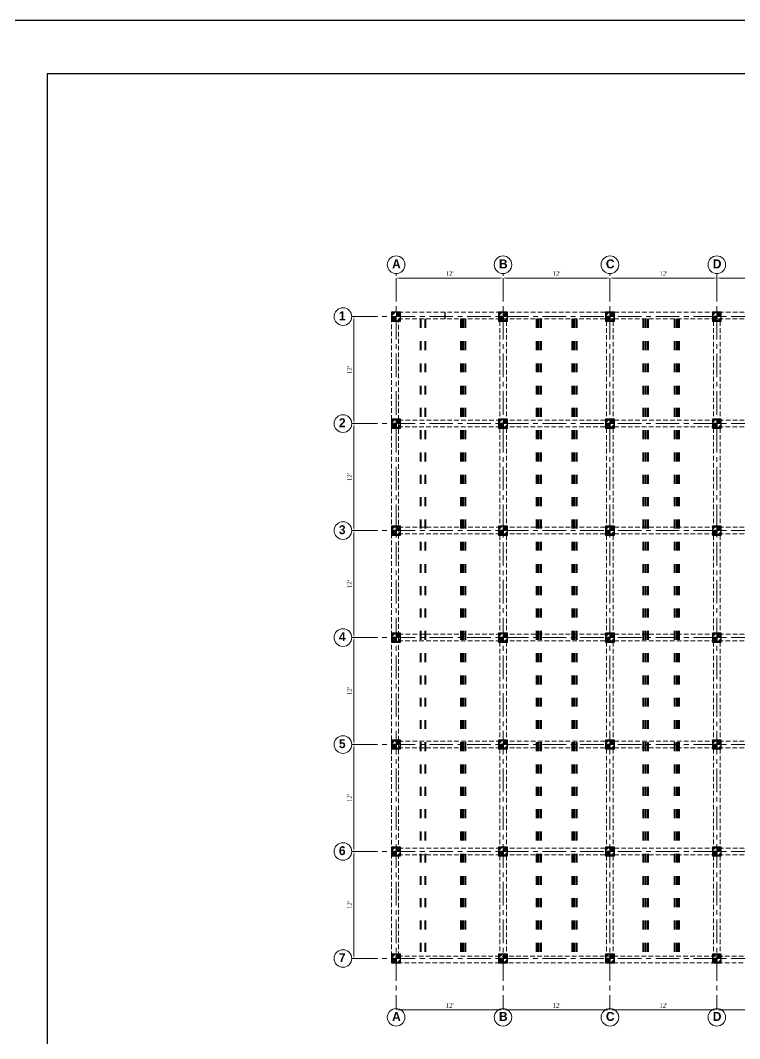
# Model space of a CAD drawing. Extents: x -2338379 to 930990, y -818978 to 106940.
# Drawn here: x 406830 to 407799, y -204337 to -202966 of the extents above; entities that cross this region are included whole.
import ezdxf

# ---------------------------------------------------------------- set-up
doc = ezdxf.new("R2010")
doc.units = 0
doc.header["$MEASUREMENT"] = 0
doc.header["$PDMODE"] = 34
for name, pattern in [('ACAD_ISO03W100', [30, 12, -18]), ('CENTER', [50.8, 31.75, -6.35, 6.35, -6.35]), ('DASHED2', [0.375, 0.25, -0.125])]:
    doc.linetypes.add(name, pattern=pattern)
doc.layers.get('0').update_dxf_attribs({"linetype": 'CONTINUOUS', "lineweight": 30})
doc.layers.get('DEFPOINTS').update_dxf_attribs({"linetype": 'CONTINUOUS'})
for name, color, linetype, lineweight in [('Center', 11, 'CENTER', 15), ('DIM', 6, 'CONTINUOUS', 20), ('DOOR&WIN', 3, 'CONTINUOUS', 18), ('Outline', 4, 'CONTINUOUS', 9), ('TEXT', 7, 'CONTINUOUS', 30)]:
    doc.layers.add(name, color=color, linetype=linetype, lineweight=lineweight)
doc.layers.add('dotline', color=113, linetype='ACAD_ISO03W100')
doc.layers.add('pillar12', color=7, linetype='CONTINUOUS')
doc.styles.get("Standard").update_dxf_attribs({"font": 'times.ttf', "height": 6})
doc.dimstyles.new('Standard$0', dxfattribs={"dimtxt": 6, "dimasz": 4, "dimexe": 3, "dimexo": 6, "dimgap": 3, "dimtad": 1, "dimdec": 1, "dimzin": 0, "dimdsep": 46, "dimlunit": 4, "dimtxsty": 'Standard', "dimcen": 0.09, "dimclrd": 6, "dimclre": 6, "dimclrt": 7, "dimadec": 0, "dimazin": 0, "dimtfac": 1, "dimtdec": 1, "dimtix": 1, "dimtofl": 0, "dimtmove": 1, "dimatfit": 3, "dimfxl": 1, "dimtolj": 1, "dimtzin": 0, "dimlwd": 18, "dimlwe": 18, "dimarcsym": 0})

# ---------------------------------------------------------------- blocks, each defined once
blk = doc.blocks.new('pill12')
h = blk.add_hatch(color=5)
h.paths.add_polyline_path([(-6, -6), (6, -6), (6, 6), (-6, 6)], flags=17)
edge = h.paths.add_edge_path(flags=17)
edge.add_line((6, 0), (-6, 0))
edge.add_line((0, 6), (0, -6))
for p, q in [((6, 0), (-6, 0)), ((0, 6), (0, -6))]:
    blk.add_line(p, q)
blk.add_lwpolyline([(-6, -6), (6, -6), (6, 6), (-6, 6)], close=True)
blk = doc.blocks.new('*D1342')
at = {"layer": 'DEFPOINTS', "color": 0, "lineweight": 30, "transparency": 16777216}
for p in [(407335.8, -203312.8), (407479.8, -203312.8), (407479.8, -203312.8)]:
    blk.add_point(p, dxfattribs=at)
at = {"layer": 'DIM', "color": 6, "lineweight": 18, "transparency": 16777216}
for p, q in [((407335.8, -203306.8), (407335.8, -203309.8)), ((407339.8, -203312.8), (407475.8, -203312.8)), ((407479.8, -203306.8), (407479.8, -203309.8))]:
    blk.add_line(p, q, dxfattribs=at)
at = {"layer": 'DIM', "color": 6, "lineweight": 30, "transparency": 16777216}
for points in [[(407339.8, -203312.1), (407339.8, -203313.5), (407335.8, -203312.8)], [(407475.8, -203312.1), (407475.8, -203313.5), (407479.8, -203312.8)]]:
    blk.add_solid(points, dxfattribs=at)
at = {"layer": 'DIM', "color": 7, "transparency": 16777216, "insert": (407407.8, -203306.8), "char_height": 6, "attachment_point": 5}
blk.add_mtext("\\A1;12'", dxfattribs=at)
blk = doc.blocks.new('*D1343')
at = {"layer": 'DEFPOINTS', "color": 0, "lineweight": 30, "transparency": 16777216}
for p in [(407479.8, -203312.8), (407623.8, -203312.8), (407623.8, -203312.8)]:
    blk.add_point(p, dxfattribs=at)
at = {"layer": 'DIM', "color": 6, "lineweight": 18, "transparency": 16777216}
for p, q in [((407479.8, -203306.8), (407479.8, -203309.8)), ((407483.8, -203312.8), (407619.8, -203312.8)), ((407623.8, -203306.8), (407623.8, -203309.8))]:
    blk.add_line(p, q, dxfattribs=at)
at = {"layer": 'DIM', "color": 6, "lineweight": 30, "transparency": 16777216}
for points in [[(407483.8, -203312.1), (407483.8, -203313.5), (407479.8, -203312.8)], [(407619.8, -203312.1), (407619.8, -203313.5), (407623.8, -203312.8)]]:
    blk.add_solid(points, dxfattribs=at)
at = {"layer": 'DIM', "color": 7, "transparency": 16777216, "insert": (407551.8, -203306.8), "char_height": 6, "attachment_point": 5}
blk.add_mtext("\\A1;12'", dxfattribs=at)
blk = doc.blocks.new('*D1344')
at = {"layer": 'DEFPOINTS', "color": 0, "lineweight": 30, "transparency": 16777216}
for p in [(407623.8, -203312.8), (407767.8, -203312.8), (407767.8, -203312.8)]:
    blk.add_point(p, dxfattribs=at)
at = {"layer": 'DIM', "color": 6, "lineweight": 18, "transparency": 16777216}
for p, q in [((407623.8, -203306.8), (407623.8, -203309.8)), ((407627.8, -203312.8), (407763.8, -203312.8)), ((407767.8, -203306.8), (407767.8, -203309.8))]:
    blk.add_line(p, q, dxfattribs=at)
at = {"layer": 'DIM', "color": 6, "lineweight": 30, "transparency": 16777216}
for points in [[(407627.8, -203312.1), (407627.8, -203313.5), (407623.8, -203312.8)], [(407763.8, -203312.1), (407763.8, -203313.5), (407767.8, -203312.8)]]:
    blk.add_solid(points, dxfattribs=at)
at = {"layer": 'DIM', "color": 7, "transparency": 16777216, "insert": (407695.8, -203306.8), "char_height": 6, "attachment_point": 5}
blk.add_mtext("\\A1;12'", dxfattribs=at)
blk = doc.blocks.new('*D1345')
at = {"color": 6, "lineweight": 18, "transparency": 16777216}
for p, q in [((407767.8, -203312.8), (407767.8, -203309.8)), ((407771.8, -203312.8), (407907.8, -203312.8)), ((407911.8, -203312.8), (407911.8, -203309.8))]:
    blk.add_line(p, q, dxfattribs=at)
at = {"color": 6, "lineweight": 30, "transparency": 16777216}
for points in [[(407771.8, -203312.1), (407771.8, -203313.5), (407767.8, -203312.8)], [(407907.8, -203312.1), (407907.8, -203313.5), (407911.8, -203312.8)]]:
    blk.add_solid(points, dxfattribs=at)
at = {"layer": 'DEFPOINTS', "color": 0, "lineweight": 30, "transparency": 16777216}
for p in [(407767.8, -203312.8), (407911.8, -203312.8), (407911.8, -203312.8)]:
    blk.add_point(p, dxfattribs=at)
at = {"color": 7, "lineweight": 30, "transparency": 16777216, "insert": (407839.8, -203306.8), "char_height": 6, "attachment_point": 5}
blk.add_mtext("\\A1;12'", dxfattribs=at)
blk = doc.blocks.new('*D1351')
at = {"color": 6, "lineweight": 18, "transparency": 16777216}
for p, q in [((407279, -203364.7), (407276, -203364.7)), ((407279, -203368.7), (407279, -203504.7)), ((407279, -203508.7), (407276, -203508.7))]:
    blk.add_line(p, q, dxfattribs=at)
at = {"color": 6, "lineweight": 30, "transparency": 16777216}
for points in [[(407278.4, -203368.7), (407279.7, -203368.7), (407279, -203364.7)], [(407278.4, -203504.7), (407279.7, -203504.7), (407279, -203508.7)]]:
    blk.add_solid(points, dxfattribs=at)
at = {"layer": 'DEFPOINTS', "color": 0, "lineweight": 30, "transparency": 16777216}
for p in [(407279, -203364.7), (407279, -203508.7), (407279, -203508.7)]:
    blk.add_point(p, dxfattribs=at)
at = {"color": 7, "lineweight": 30, "transparency": 16777216, "insert": (407273, -203436.7), "char_height": 6, "attachment_point": 5, "rotation": 90}
blk.add_mtext("\\A1;12'", dxfattribs=at)
blk = doc.blocks.new('*D1352')
at = {"color": 6, "lineweight": 18, "transparency": 16777216}
for p, q in [((407279, -203508.7), (407276, -203508.7)), ((407279, -203512.7), (407279, -203648.7)), ((407279, -203652.7), (407276, -203652.7))]:
    blk.add_line(p, q, dxfattribs=at)
at = {"color": 6, "lineweight": 30, "transparency": 16777216}
for points in [[(407278.4, -203512.7), (407279.7, -203512.7), (407279, -203508.7)], [(407278.4, -203648.7), (407279.7, -203648.7), (407279, -203652.7)]]:
    blk.add_solid(points, dxfattribs=at)
at = {"layer": 'DEFPOINTS', "color": 0, "lineweight": 30, "transparency": 16777216}
for p in [(407279, -203508.7), (407279, -203652.7), (407279, -203652.7)]:
    blk.add_point(p, dxfattribs=at)
at = {"color": 7, "lineweight": 30, "transparency": 16777216, "insert": (407273, -203580.7), "char_height": 6, "attachment_point": 5, "rotation": 90}
blk.add_mtext("\\A1;12'", dxfattribs=at)
blk = doc.blocks.new('*D1353')
at = {"color": 6, "lineweight": 18, "transparency": 16777216}
for p, q in [((407279, -203652.7), (407276, -203652.7)), ((407279, -203656.7), (407279, -203792.7)), ((407279, -203796.7), (407276, -203796.7))]:
    blk.add_line(p, q, dxfattribs=at)
at = {"color": 6, "lineweight": 30, "transparency": 16777216}
for points in [[(407278.4, -203656.7), (407279.7, -203656.7), (407279, -203652.7)], [(407278.4, -203792.7), (407279.7, -203792.7), (407279, -203796.7)]]:
    blk.add_solid(points, dxfattribs=at)
at = {"layer": 'DEFPOINTS', "color": 0, "lineweight": 30, "transparency": 16777216}
for p in [(407279, -203652.7), (407279, -203796.7), (407279, -203796.7)]:
    blk.add_point(p, dxfattribs=at)
at = {"color": 7, "lineweight": 30, "transparency": 16777216, "insert": (407273, -203724.7), "char_height": 6, "attachment_point": 5, "rotation": 90}
blk.add_mtext("\\A1;12'", dxfattribs=at)
blk = doc.blocks.new('*D1354')
at = {"color": 6, "lineweight": 18, "transparency": 16777216}
for p, q in [((407279, -203796.7), (407276, -203796.7)), ((407279, -203800.7), (407279, -203936.7)), ((407279, -203940.7), (407276, -203940.7))]:
    blk.add_line(p, q, dxfattribs=at)
at = {"color": 6, "lineweight": 30, "transparency": 16777216}
for points in [[(407278.4, -203800.7), (407279.7, -203800.7), (407279, -203796.7)], [(407278.4, -203936.7), (407279.7, -203936.7), (407279, -203940.7)]]:
    blk.add_solid(points, dxfattribs=at)
at = {"layer": 'DEFPOINTS', "color": 0, "lineweight": 30, "transparency": 16777216}
for p in [(407279, -203796.7), (407279, -203940.7), (407279, -203940.7)]:
    blk.add_point(p, dxfattribs=at)
at = {"color": 7, "lineweight": 30, "transparency": 16777216, "insert": (407273, -203868.7), "char_height": 6, "attachment_point": 5, "rotation": 90}
blk.add_mtext("\\A1;12'", dxfattribs=at)
blk = doc.blocks.new('*D1355')
at = {"color": 6, "lineweight": 18, "transparency": 16777216}
for p, q in [((407279, -203940.7), (407276, -203940.7)), ((407279, -203944.7), (407279, -204080.7)), ((407279, -204084.7), (407276, -204084.7))]:
    blk.add_line(p, q, dxfattribs=at)
at = {"color": 6, "lineweight": 30, "transparency": 16777216}
for points in [[(407278.4, -203944.7), (407279.7, -203944.7), (407279, -203940.7)], [(407278.4, -204080.7), (407279.7, -204080.7), (407279, -204084.7)]]:
    blk.add_solid(points, dxfattribs=at)
at = {"layer": 'DEFPOINTS', "color": 0, "lineweight": 30, "transparency": 16777216}
for p in [(407279, -203940.7), (407279, -204084.7), (407279, -204084.7)]:
    blk.add_point(p, dxfattribs=at)
at = {"color": 7, "lineweight": 30, "transparency": 16777216, "insert": (407273, -204012.7), "char_height": 6, "attachment_point": 5, "rotation": 90}
blk.add_mtext("\\A1;12'", dxfattribs=at)
blk = doc.blocks.new('*D1356')
at = {"color": 6, "lineweight": 18, "transparency": 16777216}
for p, q in [((407279, -204084.7), (407276, -204084.7)), ((407279, -204088.7), (407279, -204224.7)), ((407279, -204228.7), (407276, -204228.7))]:
    blk.add_line(p, q, dxfattribs=at)
at = {"color": 6, "lineweight": 30, "transparency": 16777216}
for points in [[(407278.4, -204088.7), (407279.7, -204088.7), (407279, -204084.7)], [(407278.4, -204224.7), (407279.7, -204224.7), (407279, -204228.7)]]:
    blk.add_solid(points, dxfattribs=at)
at = {"layer": 'DEFPOINTS', "color": 0, "lineweight": 30, "transparency": 16777216}
for p in [(407279, -204084.7), (407279, -204228.7), (407279, -204228.7)]:
    blk.add_point(p, dxfattribs=at)
at = {"color": 7, "lineweight": 30, "transparency": 16777216, "insert": (407273, -204156.7), "char_height": 6, "attachment_point": 5, "rotation": 90}
blk.add_mtext("\\A1;12'", dxfattribs=at)
blk = doc.blocks.new('*D1357')
at = {"color": 6, "lineweight": 18, "transparency": 16777216}
for p, q in [((407335.8, -204297.9), (407335.8, -204294.9)), ((407339.8, -204297.9), (407475.8, -204297.9)), ((407479.8, -204297.9), (407479.8, -204294.9))]:
    blk.add_line(p, q, dxfattribs=at)
at = {"color": 6, "lineweight": 30, "transparency": 16777216}
for points in [[(407339.8, -204297.2), (407339.8, -204298.6), (407335.8, -204297.9)], [(407475.8, -204297.2), (407475.8, -204298.6), (407479.8, -204297.9)]]:
    blk.add_solid(points, dxfattribs=at)
at = {"layer": 'DEFPOINTS', "color": 0, "lineweight": 30, "transparency": 16777216}
for p in [(407335.8, -204297.9), (407479.8, -204297.9), (407479.8, -204297.9)]:
    blk.add_point(p, dxfattribs=at)
at = {"color": 7, "lineweight": 30, "transparency": 16777216, "insert": (407407.8, -204291.9), "char_height": 6, "attachment_point": 5}
blk.add_mtext("\\A1;12'", dxfattribs=at)
blk = doc.blocks.new('*D1358')
at = {"color": 6, "lineweight": 18, "transparency": 16777216}
for p, q in [((407479.8, -204297.9), (407479.8, -204294.9)), ((407483.8, -204297.9), (407619.8, -204297.9)), ((407623.8, -204297.9), (407623.8, -204294.9))]:
    blk.add_line(p, q, dxfattribs=at)
at = {"color": 6, "lineweight": 30, "transparency": 16777216}
for points in [[(407483.8, -204297.2), (407483.8, -204298.6), (407479.8, -204297.9)], [(407619.8, -204297.2), (407619.8, -204298.6), (407623.8, -204297.9)]]:
    blk.add_solid(points, dxfattribs=at)
at = {"layer": 'DEFPOINTS', "color": 0, "lineweight": 30, "transparency": 16777216}
for p in [(407479.8, -204297.9), (407623.8, -204297.9), (407623.8, -204297.9)]:
    blk.add_point(p, dxfattribs=at)
at = {"color": 7, "lineweight": 30, "transparency": 16777216, "insert": (407551.8, -204291.9), "char_height": 6, "attachment_point": 5}
blk.add_mtext("\\A1;12'", dxfattribs=at)
blk = doc.blocks.new('*D1359')
at = {"color": 6, "lineweight": 18, "transparency": 16777216}
for p, q in [((407623.8, -204297.9), (407623.8, -204294.9)), ((407627.8, -204297.9), (407763.8, -204297.9)), ((407767.8, -204297.9), (407767.8, -204294.9))]:
    blk.add_line(p, q, dxfattribs=at)
at = {"color": 6, "lineweight": 30, "transparency": 16777216}
for points in [[(407627.8, -204297.2), (407627.8, -204298.6), (407623.8, -204297.9)], [(407763.8, -204297.2), (407763.8, -204298.6), (407767.8, -204297.9)]]:
    blk.add_solid(points, dxfattribs=at)
at = {"layer": 'DEFPOINTS', "color": 0, "lineweight": 30, "transparency": 16777216}
for p in [(407623.8, -204297.9), (407767.8, -204297.9), (407767.8, -204297.9)]:
    blk.add_point(p, dxfattribs=at)
at = {"color": 7, "lineweight": 30, "transparency": 16777216, "insert": (407695.8, -204291.9), "char_height": 6, "attachment_point": 5}
blk.add_mtext("\\A1;12'", dxfattribs=at)
blk = doc.blocks.new('*D1360')
at = {"color": 6, "lineweight": 18, "transparency": 16777216}
for p, q in [((407767.8, -204297.9), (407767.8, -204294.9)), ((407771.8, -204297.9), (407907.8, -204297.9)), ((407911.8, -204297.9), (407911.8, -204294.9))]:
    blk.add_line(p, q, dxfattribs=at)
at = {"color": 6, "lineweight": 30, "transparency": 16777216}
for points in [[(407771.8, -204297.2), (407771.8, -204298.6), (407767.8, -204297.9)], [(407907.8, -204297.2), (407907.8, -204298.6), (407911.8, -204297.9)]]:
    blk.add_solid(points, dxfattribs=at)
at = {"layer": 'DEFPOINTS', "color": 0, "lineweight": 30, "transparency": 16777216}
for p in [(407767.8, -204297.9), (407911.8, -204297.9), (407911.8, -204297.9)]:
    blk.add_point(p, dxfattribs=at)
at = {"color": 7, "lineweight": 30, "transparency": 16777216, "insert": (407839.8, -204291.9), "char_height": 6, "attachment_point": 5}
blk.add_mtext("\\A1;12'", dxfattribs=at)

msp = doc.modelspace()

# ---------------------------------------------------------------- hatches: boundary and pattern name
h = msp.add_hatch(color=5)
h.paths.add_polyline_path([(407329.79, -203370.74), (407341.79, -203370.74), (407341.79, -203358.74), (407329.79, -203358.74)], flags=16)
edge = h.paths.add_edge_path()
edge.add_line((407341.79, -203364.74), (407329.79, -203364.74))
edge.add_line((407335.79, -203358.74), (407335.79, -203370.74))

# ---------------------------------------------------------------- linework, layer by layer
at = {"lineweight": 30}
msp.add_line((407401.2, -203358.74), (407401.2, -203367.74), dxfattribs=at)
at = {"color": 3}
for points in [[(409971.22, -205212.39), (409971.22, -202965.99), (406793.62, -202965.99), (406793.62, -205212.39)], [(409899.22, -205140.39), (409899.22, -203037.99), (406865.62, -203037.99), (406865.62, -205140.39)]]:
    msp.add_lwpolyline(points, close=True, dxfattribs=at)
msp.add_lwpolyline([(407329.79, -203370.74), (407341.79, -203370.74), (407341.79, -203358.74), (407329.79, -203358.74)], close=True)
at = {"layer": 'Center'}
for p, q in [((407335.79, -203312.79), (407335.79, -204297.9)), ((407479.79, -203312.79), (407479.79, -204297.9)), ((407623.79, -203312.79), (407623.79, -204297.9)), ((407767.79, -203312.79), (407767.79, -204297.9)), ((407279.03, -203364.74), (408714.19, -203364.74)), ((407279.03, -203508.74), (408714.19, -203508.74)), ((407279.03, -203652.74), (408714.19, -203652.74)), ((407279.03, -203796.74), (408714.19, -203796.74)), ((407279.03, -203940.74), (408714.19, -203940.74)), ((407279.03, -204084.74), (408714.19, -204084.74)), ((407279.03, -204228.74), (408714.19, -204228.74))]:
    msp.add_line(p, q, dxfattribs=at)
at = {"layer": 'DOOR&WIN', "linetype": 'DASHED2', "ltscale": 25}
for p, q in [((407329.79, -203358.74), (408637.79, -203358.74)), ((407329.79, -204234.74), (407329.79, -203358.74)), ((407338.79, -203367.74), (408628.79, -203367.74)), ((407338.79, -204225.74), (407338.79, -203367.74)), ((407475.29, -203370.74), (407475.29, -203502.74)), ((407484.29, -203370.74), (407484.29, -203502.74)), ((407619.29, -203370.74), (407619.29, -203502.74)), ((407628.29, -203370.74), (407628.29, -203502.74)), ((407763.29, -203370.74), (407763.29, -203502.74)), ((407772.29, -203370.74), (407772.29, -203502.74)), ((407329.79, -203504.24), (408637.79, -203504.24)), ((407338.79, -203513.24), (408628.79, -203513.24)), ((407475.29, -203514.74), (407475.29, -203646.74)), ((407484.29, -203514.74), (407484.29, -203646.74)), ((407619.29, -203514.74), (407619.29, -203646.74)), ((407628.29, -203514.74), (407628.29, -203646.74)), ((407763.29, -203514.74), (407763.29, -203646.74)), ((407772.29, -203514.74), (407772.29, -203646.74)), ((407329.79, -203648.24), (408637.79, -203648.24)), ((407338.79, -203657.24), (408628.79, -203657.24)), ((407475.29, -203658.74), (407475.29, -203790.74)), ((407484.29, -203658.74), (407484.29, -203790.74)), ((407619.29, -203658.74), (407619.29, -203790.74)), ((407628.29, -203658.74), (407628.29, -203790.74)), ((407763.29, -203658.74), (407763.29, -203790.74)), ((407772.29, -203658.74), (407772.29, -203790.74)), ((407329.79, -203792.24), (408637.79, -203792.24)), ((407338.79, -203801.24), (408628.79, -203801.24)), ((407475.29, -203802.74), (407475.29, -203934.74)), ((407484.29, -203802.74), (407484.29, -203934.74)), ((407619.29, -203802.74), (407619.29, -203934.74)), ((407628.29, -203802.74), (407628.29, -203934.74)), ((407763.29, -203802.74), (407763.29, -203934.74)), ((407772.29, -203802.74), (407772.29, -203934.74)), ((407329.79, -203936.24), (408637.79, -203936.24)), ((407338.79, -203945.24), (408628.79, -203945.24)), ((407475.29, -203946.74), (407475.29, -204078.74)), ((407484.29, -203946.74), (407484.29, -204078.74)), ((407619.29, -203946.74), (407619.29, -204078.74)), ((407628.29, -203946.74), (407628.29, -204078.74)), ((407763.29, -203946.74), (407763.29, -204078.74)), ((407772.29, -203946.74), (407772.29, -204078.74)), ((407329.79, -204080.24), (408637.79, -204080.24)), ((407338.79, -204089.24), (408628.79, -204089.24)), ((407475.29, -204090.74), (407475.29, -204222.74)), ((407484.29, -204090.74), (407484.29, -204222.74)), ((407619.29, -204090.74), (407619.29, -204222.74)), ((407628.29, -204090.74), (407628.29, -204222.74)), ((407763.29, -204090.74), (407763.29, -204222.74)), ((407772.29, -204090.74), (407772.29, -204222.74)), ((408637.79, -204234.74), (407329.79, -204234.74)), ((408628.79, -204225.74), (407338.79, -204225.74))]:
    msp.add_line(p, q, dxfattribs=at)
at = {"layer": 'dotline', "lineweight": 40}
for p, q in [((407368.79, -203367.74), (407368.79, -204225.74)), ((407374.79, -203367.74), (407374.79, -204225.74)), ((407422.79, -203367.74), (407422.79, -204225.74)), ((407422.79, -203367.74), (407422.79, -204225.74)), ((407425.79, -203367.74), (407425.79, -204225.74)), ((407425.79, -203367.74), (407425.79, -204225.74)), ((407428.79, -203367.74), (407428.79, -204225.74)), ((407428.79, -203367.74), (407428.79, -204225.74)), ((407524.79, -203367.74), (407524.79, -204225.74)), ((407524.79, -203367.74), (407524.79, -204225.74)), ((407527.79, -203367.74), (407527.79, -204225.74)), ((407527.79, -203367.74), (407527.79, -204225.74)), ((407530.79, -203367.74), (407530.79, -204225.74)), ((407530.79, -203367.74), (407530.79, -204225.74)), ((407572.79, -203367.74), (407572.79, -204225.74)), ((407575.79, -203367.74), (407575.79, -204225.74)), ((407578.79, -203367.74), (407578.79, -204225.74)), ((407668.79, -203367.74), (407668.79, -204225.74)), ((407668.79, -203367.74), (407668.79, -204225.74)), ((407671.79, -203367.74), (407671.79, -204225.74)), ((407671.79, -203367.74), (407671.79, -204225.74)), ((407674.79, -203367.74), (407674.79, -204225.74)), ((407674.79, -203367.74), (407674.79, -204225.74)), ((407710.79, -203367.74), (407710.79, -204225.74)), ((407713.79, -203367.74), (407713.79, -204225.74)), ((407716.79, -203367.74), (407716.79, -204225.74))]:
    msp.add_line(p, q, dxfattribs=at)
at = {"layer": 'Outline'}
for centre in [(407335.79, -203294.93), (407479.79, -203294.93), (407623.79, -203294.93), (407767.79, -203294.93), (407264.16, -203364.74), (407264.16, -203508.74), (407264.16, -203652.74), (407264.16, -203796.74), (407264.16, -203940.74), (407264.16, -204084.74), (407264.16, -204228.74), (407335.79, -204307.91), (407479.79, -204307.91), (407623.79, -204307.91), (407767.79, -204307.91)]:
    msp.add_circle(centre, 11.86, dxfattribs=at)

# ---------------------------------------------------------------- block references
at = {"layer": 'pillar12'}
for p in [(407479.79, -203364.74), (407623.79, -203364.74), (407767.79, -203364.74), (407335.79, -203508.74), (407479.79, -203508.74), (407623.79, -203508.74), (407767.79, -203508.74), (407335.79, -203652.74), (407479.79, -203652.74), (407623.79, -203652.74), (407767.79, -203652.74), (407335.79, -203796.74), (407479.79, -203796.74), (407623.79, -203796.74), (407767.79, -203796.74), (407335.79, -203940.74), (407479.79, -203940.74), (407623.79, -203940.74), (407767.79, -203940.74), (407335.79, -204084.74), (407479.79, -204084.74), (407623.79, -204084.74), (407767.79, -204084.74), (407335.79, -204228.74), (407479.79, -204228.74), (407623.79, -204228.74), (407767.79, -204228.74)]:
    msp.add_blockref('pill12', p, dxfattribs=at)

# ---------------------------------------------------------------- texts
at = {"layer": 'TEXT', "char_height": 12, "width": 451.5, "attachment_point": 1}
for s, insert in [('{\\fCentury Gothic|b1|i0|c0|p34;A}', (407330.4, -203287.77)), ('{\\fCentury Gothic|b1|i0|c0|p34;B}', (407474.4, -203287.77)), ('{\\fCentury Gothic|b1|i0|c0|p34;C}', (407618.4, -203287.77)), ('{\\fCentury Gothic|b1|i0|c0|p34;D}', (407762.4, -203287.77)), ('{\\fCentury Gothic|b1|i0|c0|p34;1}', (407258.77, -203357.59)), ('{\\fCentury Gothic|b1|i0|c0|p34;2}', (407258.77, -203501.59)), ('{\\fCentury Gothic|b1|i0|c0|p34;3}', (407258.77, -203645.59)), ('{\\fCentury Gothic|b1|i0|c0|p34;4}', (407258.77, -203789.59)), ('{\\fCentury Gothic|b1|i0|c0|p34;5}', (407258.77, -203933.59)), ('{\\fCentury Gothic|b1|i0|c0|p34;6}', (407258.77, -204077.59)), ('{\\fCentury Gothic|b1|i0|c0|p34;7}', (407258.77, -204221.59)), ('{\\fCentury Gothic|b1|i0|c0|p34;A}', (407330.4, -204300.75)), ('{\\fCentury Gothic|b1|i0|c0|p34;B}', (407474.4, -204300.75)), ('{\\fCentury Gothic|b1|i0|c0|p34;C}', (407618.4, -204300.75)), ('{\\fCentury Gothic|b1|i0|c0|p34;D}', (407762.4, -204300.75))]:
    msp.add_mtext(s, dxfattribs=dict(at, insert=insert))

# ---------------------------------------------------------------- dimensions: what is measured, and where the dimension line sits
at = {"lineweight": 30}
for base, p1, p2, picture, middle in [((407911.79, -203312.79), (407767.79, -203312.79), (407911.79, -203312.79), '*D1345', (407839.79, -203306.79)), ((407479.79, -204297.9), (407335.79, -204297.9), (407479.79, -204297.9), '*D1357', (407407.79, -204291.9)), ((407623.79, -204297.9), (407479.79, -204297.9), (407623.79, -204297.9), '*D1358', (407551.79, -204291.9)), ((407767.79, -204297.9), (407623.79, -204297.9), (407767.79, -204297.9), '*D1359', (407695.79, -204291.9)), ((407911.79, -204297.9), (407767.79, -204297.9), (407911.79, -204297.9), '*D1360', (407839.79, -204291.9))]:
    dim = msp.add_linear_dim(base=base, p1=p1, p2=p2, dimstyle='Standard$0', override={"dimdec": 0, "dimtdec": 0, "dimfxl": 6, "dimfxlon": 1, "dimarcsym": 1}, dxfattribs=at)
    dim.commit()
    dim.dimension.update_dxf_attribs({"geometry": picture, "text_midpoint": middle})
for base, p1, p2, picture, middle in [((407279.03, -203508.74), (407279.03, -203364.74), (407279.03, -203508.74), '*D1351', (407273.03, -203436.74)), ((407279.03, -203652.74), (407279.03, -203508.74), (407279.03, -203652.74), '*D1352', (407273.03, -203580.74)), ((407279.03, -203796.74), (407279.03, -203652.74), (407279.03, -203796.74), '*D1353', (407273.03, -203724.74)), ((407279.03, -203940.74), (407279.03, -203796.74), (407279.03, -203940.74), '*D1354', (407273.03, -203868.74)), ((407279.03, -204084.74), (407279.03, -203940.74), (407279.03, -204084.74), '*D1355', (407273.03, -204012.74)), ((407279.03, -204228.74), (407279.03, -204084.74), (407279.03, -204228.74), '*D1356', (407273.03, -204156.74))]:
    dim = msp.add_linear_dim(base=base, p1=p1, p2=p2, angle=90, dimstyle='Standard$0', override={"dimdec": 0, "dimtdec": 0, "dimfxl": 6, "dimfxlon": 1, "dimarcsym": 1}, dxfattribs=at)
    dim.commit()
    dim.dimension.update_dxf_attribs({"geometry": picture, "text_midpoint": middle})
at = {"layer": 'DIM'}
for base, p1, p2, picture, middle in [((407479.79, -203312.79), (407335.79, -203312.79), (407479.79, -203312.79), '*D1342', (407407.79, -203306.79)), ((407623.79, -203312.79), (407479.79, -203312.79), (407623.79, -203312.79), '*D1343', (407551.79, -203306.79)), ((407767.79, -203312.79), (407623.79, -203312.79), (407767.79, -203312.79), '*D1344', (407695.79, -203306.79))]:
    dim = msp.add_linear_dim(base=base, p1=p1, p2=p2, dimstyle='Standard$0', override={"dimtxt": 9, "dimdec": 0, "dimfxl": 2}, dxfattribs=at)
    dim.commit()
    dim.dimension.update_dxf_attribs({"geometry": picture, "text_midpoint": middle})

doc.saveas('drawing.dxf')
